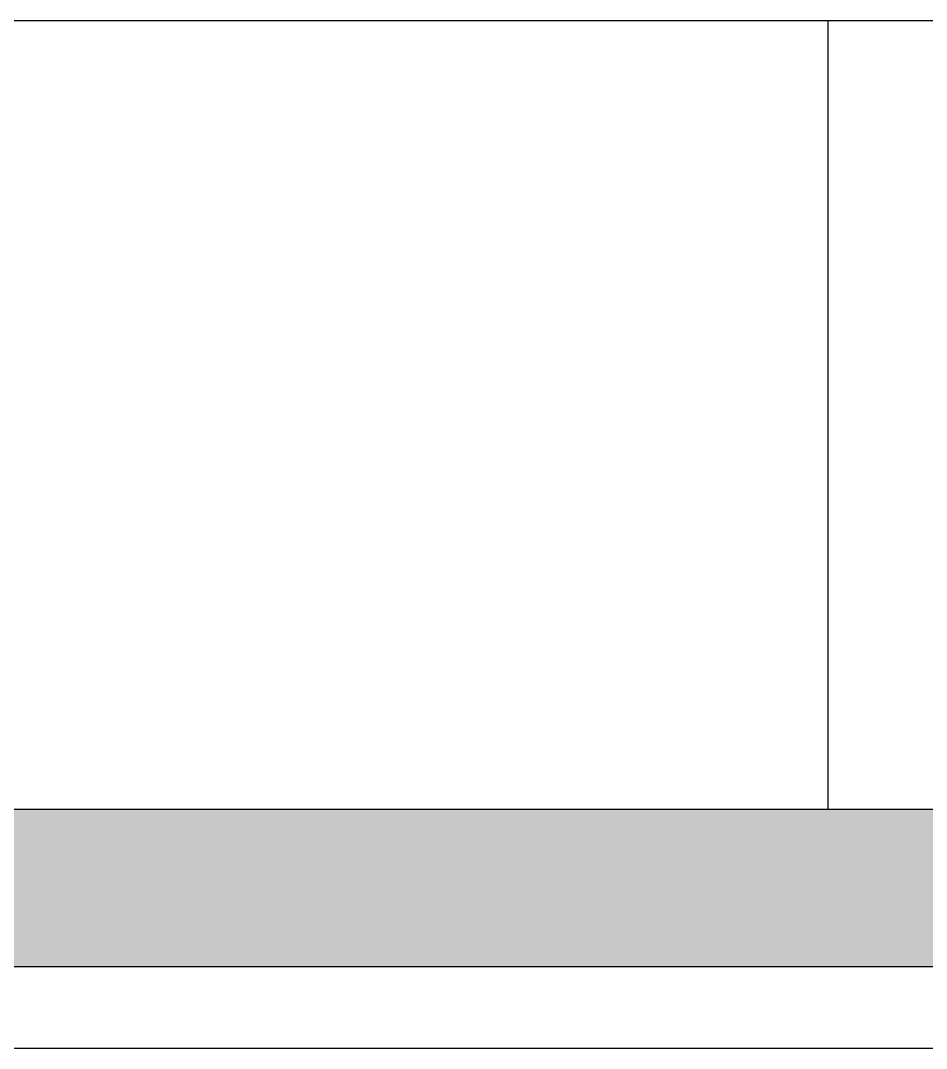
# Model space of a CAD drawing. Header units: millimetres. Extents: x -17017 to 2697, y 1903 to 18260.
# Drawn here: x -16976.9784 to -16976.7486, y 18252.9569 to 18253.2176 of the extents above; entities that cross this region are included whole.
import ezdxf

# ---------------------------------------------------------------- set-up
doc = ezdxf.new("R2010")
doc.units = ezdxf.units.MM
doc.layers.add('55', color=7, linetype='Continuous')

msp = doc.modelspace()

# ---------------------------------------------------------------- hatches: boundary and pattern name
at = {"layer": '55', "linetype": 'ByBlock'}
h = msp.add_hatch(dxfattribs=at)
h.set_pattern_fill('AR-SAND', color=256, scale=0.0009)
h.set_pattern_definition([(37.5, (-17776.606695, 17767.421496), (-0.0014400282, 0.0440471914), [0, -0.0347472, 0, -0.038862, 0, -0.0371475]), (7.5, (-17776.606695, 17767.421496), (0.0404570955, 0.064514259), [0, -0.0187452, 0, -0.0313182, 0, -0.0120015]), (327.5, (-17776.634813, 17767.421496), (0.0711893133, 0.0001293466), [0, -0.01143, 0, -0.041148, 0, -0.053721]), (317.5, (-17776.634813, 17767.421496), (0.0687200807, 0.020063639), [0, -0.005715, 0, -0.0269748, 0, -0.030861])])
h.paths.add_polyline_path([(-16972.06209, 18253.01758), (-16974.90864, 18253.01758), (-16974.90864, 18253.01717), (-16974.92164, 18253.01717), (-16974.96224, 18253.01717), (-16974.96224, 18253.01717), (-16974.97524, 18253.01717), (-16980.14884, 18253.01758), (-16982.85755, 18253.01758), (-16982.85755, 18253.01717), (-16982.87055, 18253.01717), (-16982.91115, 18253.01717), (-16982.91115, 18253.01717), (-16982.92414, 18253.01717), (-16985.7707, 18253.01758), (-16985.7707, 18252.97758), (-16977.68395, 18252.97758), (-16972.06209, 18252.97758)])

# ---------------------------------------------------------------- linework, layer by layer
for p, q in [((-16978.87595, 18253.21758), (-16975.47808, 18253.21758)), ((-16976.77354, 18253.01758), (-16976.77354, 18253.21758)), ((-16980.14884, 18253.01758), (-16972.06209, 18253.01758)), ((-16972.06209, 18252.97758), (-16985.7707, 18252.97758)), ((-16972.06209, 18252.95685), (-16985.7707, 18252.95685))]:
    msp.add_line(p, q, dxfattribs=at)

doc.saveas('drawing.dxf')
